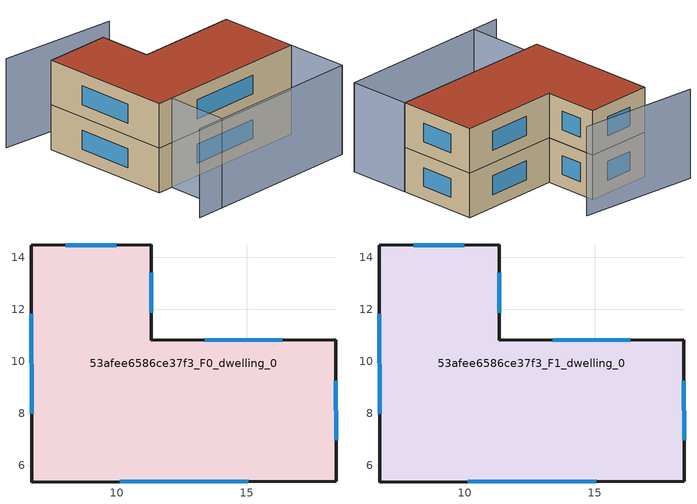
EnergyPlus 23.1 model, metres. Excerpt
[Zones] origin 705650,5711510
53afee6586ce37f3_F0_dwelling_0
 floor ground (EU_floor_Construction): 18.43,10.83 18.44,5.39 6.74,5.36 6.72,14.47 11.32,14.47 11.33,10.81 z0
 wall outside (EU_wall_Construction): 6.74,5.36 18.44,5.39 18.43,10.83 11.33,10.81 11.32,14.47 6.72,14.47 6.74,5.36 z0:3
 window (EU_Window_Construction): 10.12,5.37 15.06,5.38 / 6.72,11.83 6.73,7.99 / 9.99,14.47 8.05,14.47 / 11.33,11.87 11.33,13.42 / 16.38,10.83 13.38,10.82 / 18.44,6.96 18.43,9.26 z0.87:2.13
53afee6586ce37f3_F1_dwelling_0
 floor to 53afee6586ce37f3_F0_dwelling_0 (EU_floor_Construction): 18.43,10.83 18.44,5.39 6.74,5.36 6.72,14.47 11.32,14.47 11.33,10.81 z3
 wall outside (EU_wall_Construction): 6.74,5.36 18.44,5.39 18.43,10.83 11.33,10.81 11.32,14.47 6.72,14.47 6.74,5.36 z3:6
 window (EU_Window_Construction): 10.12,5.37 15.06,5.38 / 6.72,11.83 6.73,7.99 / 9.99,14.47 8.05,14.47 / 11.33,11.87 11.33,13.42 / 16.38,10.83 13.38,10.82 / 18.44,6.96 18.43,9.26 z3.87:5.13
 roof outside (EU_roof_Construction): 18.44,5.39 18.43,10.83 11.33,10.81 11.32,14.47 6.72,14.47 6.74,5.36 z6
shading: 5.87,1.09 18.48,1.12 / 13.28,15.83 4.98,16.61 / 18.48,1.12 7.86,1.09 / 7.86,1.09 7.85,5.36 / 7.85,5.36 18.47,5.39 / 18.47,5.39 18.48,1.12 z0:6
[Building]
EU S2 Campaign: North Axis=0; Terrain=City; Solar Distribution=FullExterior
[Site:Location]
London: Latitude=51.5; Longitude=-0.5; Time Zone=0; Elevation=25
[SizingPeriod:WeatherFileDays]
AnnualSizingPeriod: Begin Month=1; Begin Day of Month=1; End Month=12; End Day of Month=31; Day of Week for Start Day=Monday; Use Weather File Daylight Saving Period=No; Use Weather File Rain and Snow Indicators=No
[MATERIAL]
EU_InternalMass_Material: Roughness=MediumRough; Thickness=0.1; Conductivity=1; Density=1800; Specific Heat=900; Thermal Absorptance=0.9; Solar Absorptance=0.7; Visible Absorptance=0.7
[MATERIAL:NOMASS] Roughness=MediumRough; Thermal Absorptance=0.9; Solar Absorptance=0.7; Visible Absorptance=0.7
Name | Thermal Resistance
EU_wall_NoMass | 0.724719
EU_roof_NoMass | 2.98947
EU_floor_NoMass | 2.39157
[WINDOWMATERIAL:SIMPLEGLAZINGSYSTEM]
EU_Window_SimpleGlazing: UFactor=2.63425; Solar Heat Gain Coefficient=0.76; Visible Transmittance=0.76
[CONSTRUCTION]
EU_wall_Construction: EU_wall_NoMass
EU_roof_Construction: EU_roof_NoMass
EU_floor_Construction: EU_floor_NoMass
EU_Window_Construction: EU_Window_SimpleGlazing
EU_InternalMass_Construction: EU_InternalMass_Material
[ZONE] Type=1; Multiplier=1; Ceiling Height=autocalculate; Volume=241.75; Floor Area=autocalculate; Part of Total Floor Area=Yes
53afee6586ce37f3_F0_dwelling_0; 53afee6586ce37f3_F1_dwelling_0
[INTERNALMASS] Construction=EU_InternalMass_Construction; Surface Area=80.5831
Name | Zone or ZoneList
53afee6586ce37f3_F0_dwelling_0_EU_InternalMass | 53afee6586ce37f3_F0_dwelling_0
53afee6586ce37f3_F1_dwelling_0_EU_InternalMass | 53afee6586ce37f3_F1_dwelling_0
[OTHEREQUIPMENT] Fuel Type=Electricity; Design Level Calculation Method=Watts/Area; Power per Zone Floor Area=1; Fraction Latent=0; Fraction Radiant=0; Fraction Lost=0; Carbon Dioxide Generation Rate=0; EndUse Subcategory=EU_Step8_InternalGains
Name | Zone or ZoneList or Space or SpaceList | Schedule
EU_Step8_InternalGain_53afee6586ce37f3_F0_dwelling_0_f000 | 53afee6586ce37f3_F0_dwelling_0 | EU_Step8_GainSchedule_53afee6586ce37f3_F0_dwelling_0_f000
EU_Step8_InternalGain_53afee6586ce37f3_F1_dwelling_0_f000 | 53afee6586ce37f3_F1_dwelling_0 | EU_Step8_GainSchedule_53afee6586ce37f3_F1_dwelling_0_f000
[ZONEVENTILATION:DESIGNFLOWRATE] Schedule=EU_AlwaysOn; Design Flow Rate Calculation Method=AirChanges/Hour; Air Changes per Hour=0.418135; Ventilation Type=Natural; Fan Pressure Rise=0; Fan Total Efficiency=1; Constant Term Coefficient=1; Temperature Term Coefficient=0; Velocity Term Coefficient=0; Velocity Squared Term Coefficient=0; Minimum Indoor Temperature=-100; Maximum Indoor Temperature=100; Delta Temperature=-100; Minimum Outdoor Temperature=-100; Maximum Outdoor Temperature=100; Maximum Wind Speed=40
Name | Zone or ZoneList or Space or SpaceList
EU_ConstantAir_53afee6586ce37f3_F0_dwelling_0 | 53afee6586ce37f3_F0_dwelling_0
EU_ConstantAir_53afee6586ce37f3_F1_dwelling_0 | 53afee6586ce37f3_F1_dwelling_0
[HVACTEMPLATE:THERMOSTAT] Constant Heating Setpoint=20; Constant Cooling Setpoint=50
EU_HeatOnly_53afee6586ce37f3_F0_dwelling_0; EU_HeatOnly_53afee6586ce37f3_F1_dwelling_0
[HVACTEMPLATE:ZONE:IDEALLOADSAIRSYSTEM] System Availability Schedule=EU_AlwaysOn; Maximum Heating Supply Air Temperature=50; Minimum Cooling Supply Air Temperature=13; Maximum Heating Supply Air Humidity Ratio=0.0156; Minimum Cooling Supply Air Humidity Ratio=0.0077; Heating Limit=NoLimit; Cooling Limit=NoLimit; Heating Availability Schedule=EU_AlwaysOn; Cooling Availability Schedule=EU_CoolingOff; Dehumidification Control Type=ConstantSensibleHeatRatio; Cooling Sensible Heat Ratio=0.7; Dehumidification Setpoint=60; Humidification Control Type=None; Humidification Setpoint=30; Outdoor Air Method=None; Outdoor Air Flow Rate per Person=0.00944; Outdoor Air Flow Rate per Zone Floor Area=0; Outdoor Air Flow Rate per Zone=0; Demand Controlled Ventilation Type=None; Outdoor Air Economizer Type=NoEconomizer; Heat Recovery Type=None; Sensible Heat Recovery Effectiveness=0.7; Latent Heat Recovery Effectiveness=0.65
Name | Template Thermostat
53afee6586ce37f3_F0_dwelling_0 | EU_HeatOnly_53afee6586ce37f3_F0_dwelling_0
53afee6586ce37f3_F1_dwelling_0 | EU_HeatOnly_53afee6586ce37f3_F1_dwelling_0
[SIZING:ZONE] Zone Cooling Design Supply Air Temperature Input Method=SupplyAirTemperature; Zone Cooling Design Supply Air Temperature=13; Zone Heating Design Supply Air Temperature Input Method=SupplyAirTemperature; Zone Heating Design Supply Air Temperature=50; Zone Cooling Design Supply Air Humidity Ratio=0.008; Zone Heating Design Supply Air Humidity Ratio=0.008; Cooling Design Air Flow Method=DesignDay; Cooling Design Air Flow Rate=0; Cooling Minimum Air Flow per Zone Floor Area=0.000762; Cooling Minimum Air Flow=0; Cooling Minimum Air Flow Fraction=0.2; Heating Design Air Flow Method=DesignDay; Heating Design Air Flow Rate=0; Heating Maximum Air Flow per Zone Floor Area=0.002032; Heating Maximum Air Flow=0.141576; Heating Maximum Air Flow Fraction=0.3; Account for Dedicated Outdoor Air System=No; Dedicated Outdoor Air System Control Strategy=NeutralSupplyAir; Dedicated Outdoor Air Low Setpoint Temperature for Design=autosize; Dedicated Outdoor Air High Setpoint Temperature for Design=autosize; Zone Load Sizing Method=Sensible Load Only No Latent Load; Zone Latent Cooling Design Supply Air Humidity Ratio Input Method=HumidityRatioDifference; Zone Cooling Design Supply Air Humidity Ratio Difference=0.005; Zone Latent Heating Design Supply Air Humidity Ratio Input Method=HumidityRatioDifference; Zone Humidification Design Supply Air Humidity Ratio Difference=0.005
53afee6586ce37f3_F0_dwelling_0; 53afee6586ce37f3_F1_dwelling_0
[SCHEDULE:CONSTANT]
Name | Hourly Value
EU_AlwaysOn | 1
EU_CoolingOff | 0
[SCHEDULE:FILE] Column Number=1; Rows to Skip at Top=0; Number of Hours of Data=8760; Column Separator=Comma; Interpolate to Timestep=No; Minutes per Item=60; Adjust Schedule for Daylight Savings=Yes
Name | File
EU_Step8_GainSchedule_53afee6586ce37f3_F0_dwelling_0_f000 | ../../schedules/53afee6586ce37f3/53afee6586ce37f3_F0_dwelling_0_f000_gain.csv
EU_Step8_GainSchedule_53afee6586ce37f3_F1_dwelling_0_f000 | ../../schedules/53afee6586ce37f3/53afee6586ce37f3_F1_dwelling_0_f000_gain.csv
